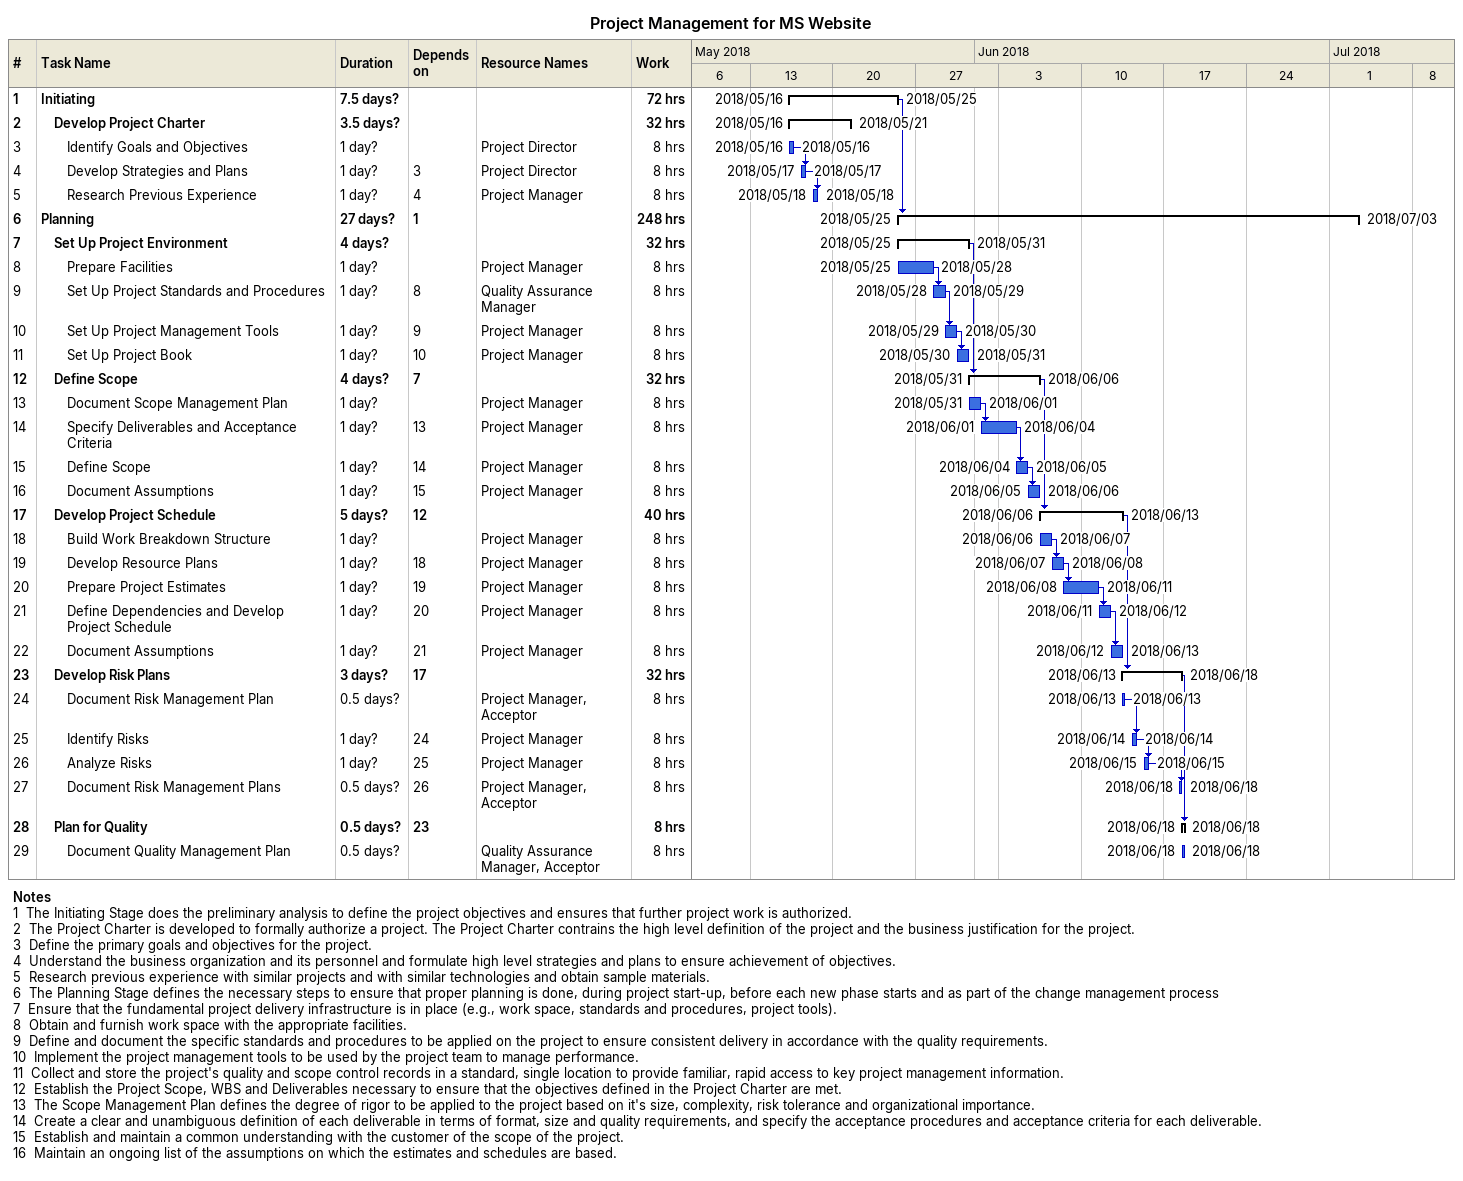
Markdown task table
Project Management for MS Website

| ID | Level | Task | Duration | Start | Finish | Predecessors | Resources | Work (h) |
|---|---|---|---|---|---|---|---|---|
| 1 | 1 | **Initiating** | 7.5d? | 2018-05-16 | 2018-05-25 |  |  | 72 |
| 2 | 2 | **Develop Project Charter** | 3.5d? | 2018-05-16 | 2018-05-21 |  |  | 32 |
| 3 | 3 | Identify Goals and Objectives | 1d? | 2018-05-16 | 2018-05-16 |  | Project Director | 8 |
| 4 | 3 | Develop Strategies and Plans | 1d? | 2018-05-17 | 2018-05-17 | 3 | Project Director | 8 |
| 5 | 3 | Research Previous Experience | 1d? | 2018-05-18 | 2018-05-18 | 4 | Project Manager | 8 |
| 6 | 1 | **Planning** | 27d? | 2018-05-25 | 2018-07-03 | 1 |  | 248 |
| 7 | 2 | **Set Up Project Environment** | 4d? | 2018-05-25 | 2018-05-31 |  |  | 32 |
| 8 | 3 | Prepare Facilities | 1d? | 2018-05-25 | 2018-05-28 |  | Project Manager | 8 |
| 9 | 3 | Set Up Project Standards and Procedures | 1d? | 2018-05-28 | 2018-05-29 | 8 | Quality Assurance Manager | 8 |
| 10 | 3 | Set Up Project Management Tools | 1d? | 2018-05-29 | 2018-05-30 | 9 | Project Manager | 8 |
| 11 | 3 | Set Up Project Book | 1d? | 2018-05-30 | 2018-05-31 | 10 | Project Manager | 8 |
| 12 | 2 | **Define Scope** | 4d? | 2018-05-31 | 2018-06-06 | 7 |  | 32 |
| 13 | 3 | Document Scope Management Plan | 1d? | 2018-05-31 | 2018-06-01 |  | Project Manager | 8 |
| 14 | 3 | Specify Deliverables and Acceptance Criteria | 1d? | 2018-06-01 | 2018-06-04 | 13 | Project Manager | 8 |
| 15 | 3 | Define Scope | 1d? | 2018-06-04 | 2018-06-05 | 14 | Project Manager | 8 |
| 16 | 3 | Document Assumptions | 1d? | 2018-06-05 | 2018-06-06 | 15 | Project Manager | 8 |
| 17 | 2 | **Develop Project Schedule** | 5d? | 2018-06-06 | 2018-06-13 | 12 |  | 40 |
| 18 | 3 | Build Work Breakdown Structure | 1d? | 2018-06-06 | 2018-06-07 |  | Project Manager | 8 |
| 19 | 3 | Develop Resource Plans | 1d? | 2018-06-07 | 2018-06-08 | 18 | Project Manager | 8 |
| 20 | 3 | Prepare Project Estimates | 1d? | 2018-06-08 | 2018-06-11 | 19 | Project Manager | 8 |
| 21 | 3 | Define Dependencies and Develop Project Schedule | 1d? | 2018-06-11 | 2018-06-12 | 20 | Project Manager | 8 |
| 22 | 3 | Document Assumptions | 1d? | 2018-06-12 | 2018-06-13 | 21 | Project Manager | 8 |
| 23 | 2 | **Develop Risk Plans** | 3d? | 2018-06-13 | 2018-06-18 | 17 |  | 32 |
| 24 | 3 | Document Risk Management Plan | 0.5d? | 2018-06-13 | 2018-06-13 |  | Project Manager, Acceptor | 8 |
| 25 | 3 | Identify Risks | 1d? | 2018-06-14 | 2018-06-14 | 24 | Project Manager | 8 |
| 26 | 3 | Analyze Risks | 1d? | 2018-06-15 | 2018-06-15 | 25 | Project Manager | 8 |
| 27 | 3 | Document Risk Management Plans | 0.5d? | 2018-06-18 | 2018-06-18 | 26 | Project Manager, Acceptor | 8 |
| 28 | 2 | **Plan for Quality** | 0.5d? | 2018-06-18 | 2018-06-18 | 23 |  | 8 |
| 29 | 3 | Document Quality Management Plan | 0.5d? | 2018-06-18 | 2018-06-18 |  | Quality Assurance Manager, Acceptor | 8 |

Notes
- 1: The Initiating Stage does the preliminary analysis to define the project objectives and ensures that further project work is authorized.
- 2: The Project Charter is developed to formally authorize a project. The Project Charter contrains the high level definition of the project and the business justification for the project.
- 3: Define the primary goals and objectives for the project.
- 4: Understand the business organization and its personnel and formulate high level strategies and plans to ensure achievement of objectives.
- 5: Research previous experience with similar projects and with similar technologies and obtain sample materials.
- 6: The Planning Stage defines the necessary steps to ensure that proper planning is done, during project start-up, before each new phase starts and as part of the change management process
- 7: Ensure that the fundamental project delivery infrastructure is in place (e.g., work space, standards and procedures, project tools).
- 8: Obtain and furnish work space with the appropriate facilities.
- 9: Define and document the specific standards and procedures to be applied on the project to ensure consistent delivery in accordance with the quality requirements.
- 10: Implement the project management tools to be used by the project team to manage performance.
- 11: Collect and store the project's quality and scope control records in a standard, single location to provide familiar, rapid access to key project management information.
- 12: Establish the Project Scope, WBS and Deliverables necessary to ensure that the objectives defined in the Project Charter are met.
- 13: The Scope Management Plan defines the degree of rigor to be applied to the project based on it's size, complexity, risk tolerance and organizational importance.
- 14: Create a clear and unambiguous definition of each deliverable in terms of format, size and quality requirements, and specify the acceptance procedures and acceptance criteria for each deliverable.
- 15: Establish and maintain a common understanding with the customer of the scope of the project.
- 16: Maintain an ongoing list of the assumptions on which the estimates and schedules are based.
